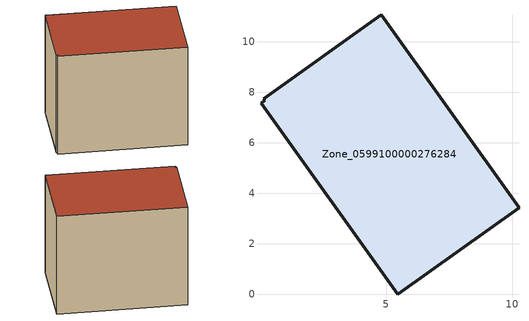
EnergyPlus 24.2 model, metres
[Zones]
Zone_0599100000276284
 floor ground (C_G): 0.2,7.68 0.16,7.75 4.8,11.07 10.26,3.43 5.46,0 0.05,7.57 z0
 wall outside (C_F): 5.46,0 10.26,3.43 4.8,11.07 0.16,7.75 0.2,7.68 0.05,7.57 5.46,0 z0:8
 roof outside (C_R): 0.2,7.68 0.05,7.57 5.46,0 10.26,3.43 4.8,11.07 0.16,7.75 z8
[BUILDING]
Pand.0599100000276284: North Axis=0; Terrain=City; Loads Convergence Tolerance Value=0.04; Temperature Convergence Tolerance Value=0.4; Solar Distribution=FullExterior; Maximum Number of Warmup Days=25; Minimum Number of Warmup Days=1
[Site:Location]
Rotterdam.The.Hague.AP_ZH_NLD Design_Conditions: Latitude=51.96; Longitude=4.45; Time Zone=1; Elevation=-4.5
[SITE:GROUNDTEMPERATURE:BUILDINGSURFACE]
18, 18, 18, 18, 18, 18, 18, 18, 18, 18, 18, 18
[MATERIAL] Thermal Absorptance=0.9; Solar Absorptance=0.7; Visible Absorptance=0.7
Name | Roughness | Thickness | Conductivity | Density | Specific Heat
G.TC.1975-1991 | MediumSmooth | 0.15 | 0.288461 | 540 | 1210
F.TC.1975-1991 | Rough | 0.3 | 0.230769 | 1920 | 840
R.TC.1975-1991 | MediumRough | 0.2 | 0.153846 | 1500 | 1000
[CONSTRUCTION]
C_G: G.TC.1975-1991
C_F: F.TC.1975-1991
C_R: R.TC.1975-1991
[ZONE]
Zone_0599100000276284: Type=1; Multiplier=1; Ceiling Height=Autocalculate; Volume=Autocalculate; Floor Area=autocalculate; Part of Total Floor Area=Yes
[ZONEINFILTRATION:DESIGNFLOWRATE]
Infil_Zone_0599100000276284: Zone or ZoneList or Space or SpaceList=Zone_0599100000276284; Schedule=AlwaysOn; Design Flow Rate Calculation Method=Flow/Area; Flow Rate per Floor Area=0.003; Constant Term Coefficient=1; Temperature Term Coefficient=0; Velocity Term Coefficient=0; Velocity Squared Term Coefficient=0
[HVACTEMPLATE:ZONE:IDEALLOADSAIRSYSTEM]
Zone_0599100000276284: Maximum Heating Supply Air Temperature=50; Minimum Cooling Supply Air Temperature=13; Maximum Heating Supply Air Humidity Ratio=0.0156; Minimum Cooling Supply Air Humidity Ratio=0.0077; Heating Limit=NoLimit; Cooling Limit=NoLimit; Dehumidification Control Type=ConstantSensibleHeatRatio; Cooling Sensible Heat Ratio=0.7; Dehumidification Setpoint=60; Humidification Control Type=None; Humidification Setpoint=30; Outdoor Air Method=None; Outdoor Air Flow Rate per Person=0.00944; Outdoor Air Flow Rate per Zone Floor Area=0; Outdoor Air Flow Rate per Zone=0; Demand Controlled Ventilation Type=None; Outdoor Air Economizer Type=NoEconomizer; Heat Recovery Type=None; Sensible Heat Recovery Effectiveness=0.7; Latent Heat Recovery Effectiveness=0.65
[ZONECONTROL:THERMOSTAT]
ThermostatControl_Zone_0599100000276284: Zone or ZoneList=Zone_0599100000276284; Control Type Schedule=DualSetpointControlType; Control 1=Thermostat_Zone_0599100000276284; Temperature Difference Between Cutout And Setpoint=0
[THERMOSTATSETPOINT:DUALSETPOINT]
Thermostat_Zone_0599100000276284: Heating Setpoint Temperature Schedule=HeatingSetpoint_Zone_0599100000276284; Cooling Setpoint Temperature Schedule=CoolingSetpoint_Zone_0599100000276284
[SCHEDULE:COMPACT]
HeatingSetpoint_Zone_0599100000276284: Through: 12/31, For: AllDays, Until: 24:00, 21
CoolingSetpoint_Zone_0599100000276284: Through: 12/31, For: AllDays, Until: 24:00, 24
DualSetpointControlType: Through: 12/31, For: AllDays, Until: 24:00, 4
AlwaysOn: Through: 12/31, For: AllDays, Until: 24:00, 1
